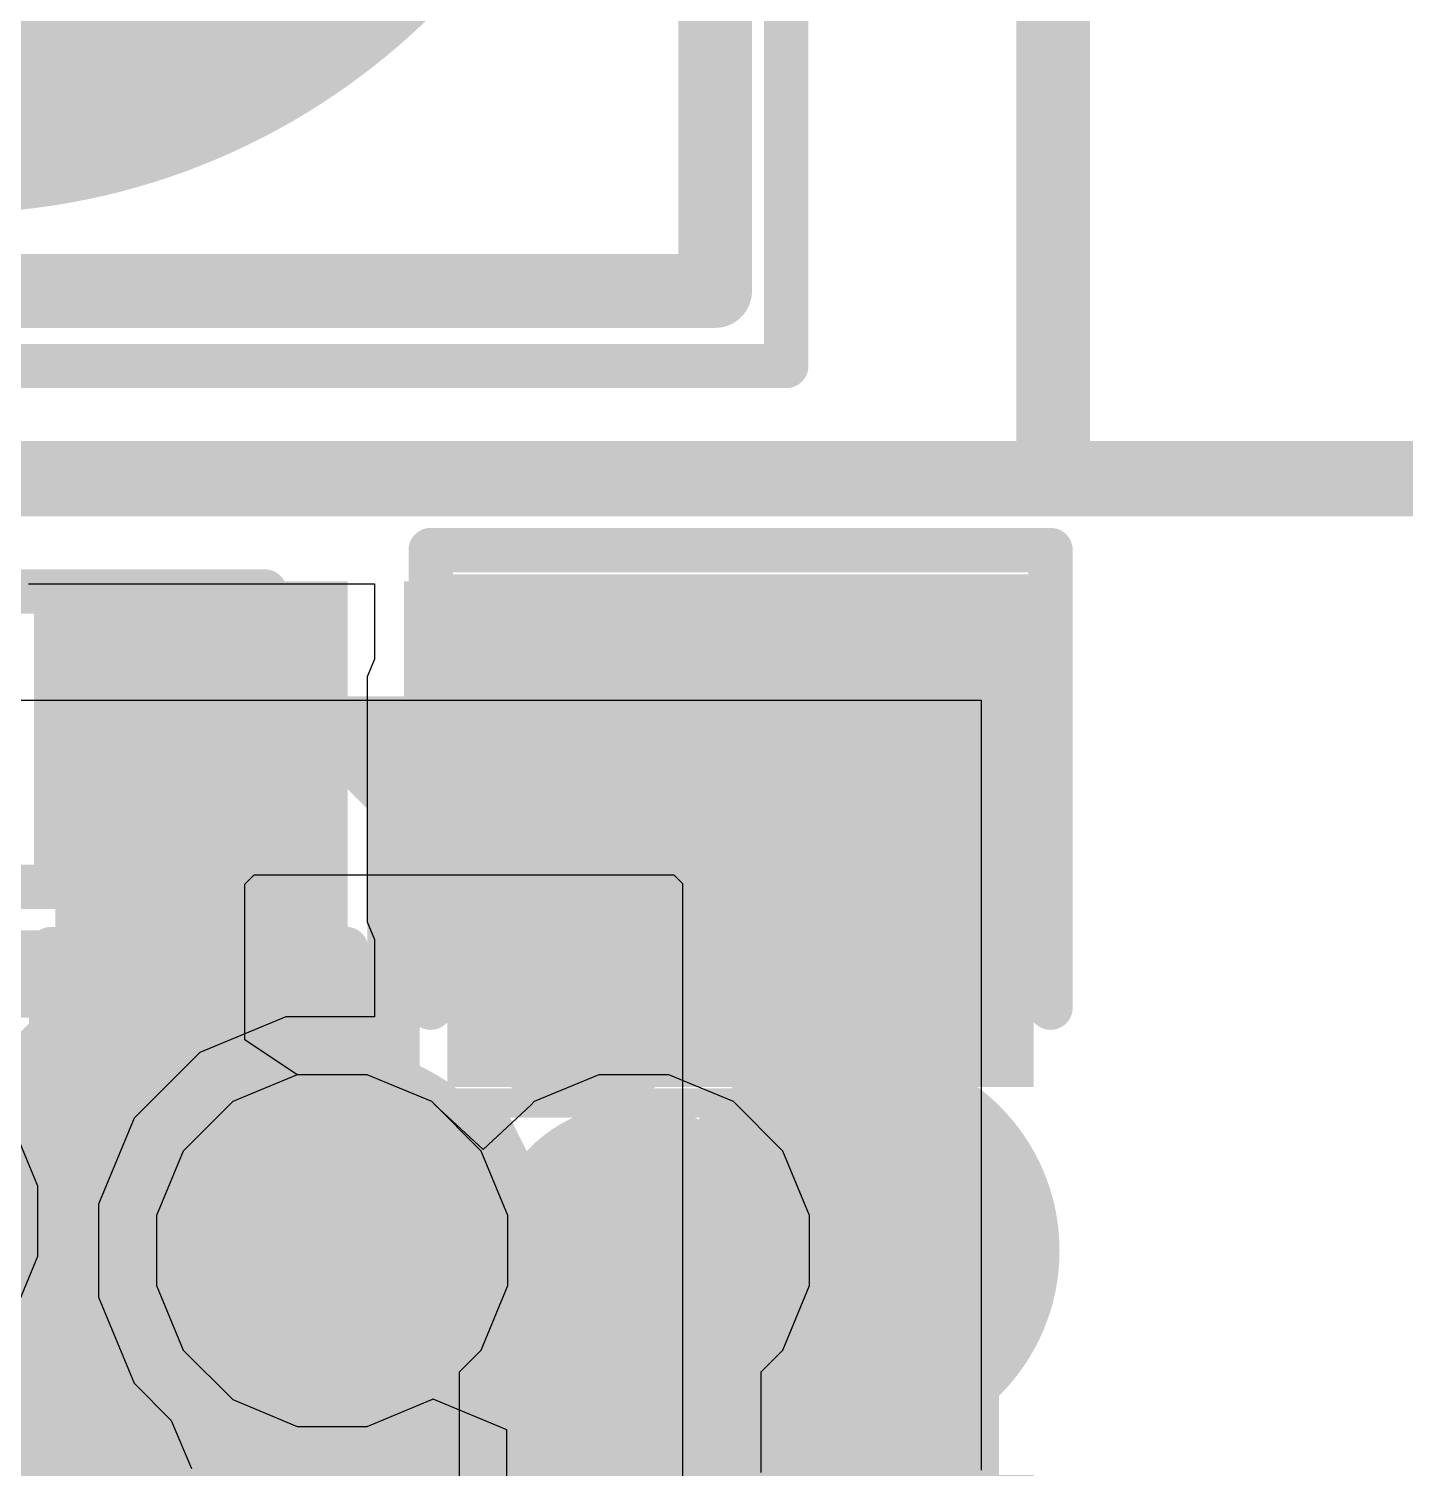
# Model space of a CAD drawing. Header units: inches. Extents: x -35 to 304, y -8 to 63.
# Drawn here: x 10.634 to 13.003, y 7.271 to 9.748 of the extents above; entities that cross this region are included whole.
import ezdxf

# ---------------------------------------------------------------- set-up
doc = ezdxf.new("R2010")
doc.units = ezdxf.units.IN
for name, color, linetype in [('Board Outline', 216, 'Continuous'), ('Bottom Layer', 5, 'Continuous'), ('Bottom Overlay', 54, 'Continuous'), ('Bottom Paste', 16, 'Continuous'), ('Bottom Solder', 6, 'Continuous'), ('Dimensions', 6, 'Continuous'), ('Drill Drawing', 1, 'Continuous'), ('Layer 2', 16, 'Continuous'), ('Layer 3', 76, 'Continuous'), ('Pad Holes', 156, 'Continuous'), ('Top Layer', 1, 'Continuous'), ('Top Overlay', 2, 'Continuous'), ('Top Paste', 8, 'Continuous'), ('Top Solder', 216, 'Continuous'), ('Via Holes', 16, 'Continuous')]:
    doc.layers.add(name, color=color, linetype=linetype)

# ---------------------------------------------------------------- blocks, each defined once
blk = doc.blocks.new('TC2030_IDC__5')
at = {"layer": 'Pad Holes'}
h = blk.add_hatch(color=7, dxfattribs=at)
edge = h.paths.add_edge_path()
edge.add_arc((-2.54, -2.54), 1.1875, 0, 360)
at = {"layer": 'Top Overlay'}
for points in [[(-3.8608, 3.8608, 0.127, 0.127, 0), (-3.8608, -3.8608, 0.127, 0.127, 0)], [(-3.8608, -3.8608, 0.127, 0.127, 0), (3.2004, -3.8608, 0.127, 0.127, 0)]]:
    blk.add_lwpolyline(points, format="xyseb", dxfattribs=at)
blk.add_lwpolyline([(-3.89255, -3.8608, 0.0635, 0.0635, 1), (-3.82905, -3.8608, 0.0635, 0.0635, 1)], format="xyseb", close=True, dxfattribs=at)
blk.add_lwpolyline([(-3.89255, -3.8608, 0.0635, 0.0635, 1), (-3.82905, -3.8608, 0.0635, 0.0635, 1)], format="xyseb", close=True, dxfattribs=at)
blk = doc.blocks.new('R___0201_B_6')
at = {"layer": 'Bottom Layer'}
for points in [[(-0.41, 0.185), (-0.14, 0.185), (-0.14, -0.185), (-0.41, -0.185)], [(0.14, 0.185), (0.41, 0.185), (0.41, -0.185), (0.14, -0.185)]]:
    blk.add_hatch(color=5, dxfattribs=at).paths.add_polyline_path(points)
at = {"layer": 'Bottom Paste'}
for points in [[(-0.41, 0.185), (-0.14, 0.185), (-0.14, -0.185), (-0.41, -0.185)], [(0.14, 0.185), (0.41, 0.185), (0.41, -0.185), (0.14, -0.185)]]:
    blk.add_hatch(color=16, dxfattribs=at).paths.add_polyline_path(points)
at = {"layer": 'Bottom Solder'}
for points in [[(-0.465, 0.24), (-0.085, 0.24), (-0.085, -0.24), (-0.465, -0.24)], [(0.085, 0.24), (0.465, 0.24), (0.465, -0.24), (0.085, -0.24)]]:
    blk.add_hatch(color=6, dxfattribs=at).paths.add_polyline_path(points)
at = {"layer": 'Bottom Overlay'}
for points in [[(-0.4826, -0.254, 0.0762, 0.0762, 0), (-0.4826, 0.254, 0.0762, 0.0762, 0)], [(0.4826, 0.254, 0.0762, 0.0762, 0), (-0.4826, 0.254, 0.0762, 0.0762, 0)], [(0.4826, -0.254, 0.0762, 0.0762, 0), (0.4826, 0.254, 0.0762, 0.0762, 0)], [(0.4826, -0.254, 0.0762, 0.0762, 0), (-0.4826, -0.254, 0.0762, 0.0762, 0)]]:
    blk.add_lwpolyline(points, format="xyseb", dxfattribs=at)
for points in [[(-0.5016, 0.254, 0.0381, 0.0381, 1), (-0.4636, 0.254, 0.0381, 0.0381, 1)], [(-0.5016, 0.254, 0.0381, 0.0381, 1), (-0.4636, 0.254, 0.0381, 0.0381, 1)], [(0.4636, 0.254, 0.0381, 0.0381, 1), (0.5016, 0.254, 0.0381, 0.0381, 1)], [(0.4636, 0.254, 0.0381, 0.0381, 1), (0.5016, 0.254, 0.0381, 0.0381, 1)], [(-0.5016, -0.254, 0.0381, 0.0381, 1), (-0.4636, -0.254, 0.0381, 0.0381, 1)], [(-0.5016, -0.254, 0.0381, 0.0381, 1), (-0.4636, -0.254, 0.0381, 0.0381, 1)], [(0.4636, -0.254, 0.0381, 0.0381, 1), (0.5016, -0.254, 0.0381, 0.0381, 1)], [(0.4636, -0.254, 0.0381, 0.0381, 1), (0.5016, -0.254, 0.0381, 0.0381, 1)]]:
    blk.add_lwpolyline(points, format="xyseb", close=True, dxfattribs=at)
blk = doc.blocks.new('F980J107MMAAXE_B_8')
at = {"layer": 'Bottom Layer'}
for points in [[(-0.3556, -0.4445), (-0.3556, 0.4445), (0.3556, 0.4445), (0.3556, -0.4445)], [(1.143, -0.4445), (1.143, 0.4445), (1.905, 0.4445), (1.905, -0.4445)]]:
    blk.add_hatch(color=5, dxfattribs=at).paths.add_polyline_path(points)
at = {"layer": 'Bottom Paste'}
for points in [[(-0.3556, -0.4445), (-0.3556, 0.4445), (0.3556, 0.4445), (0.3556, -0.4445)], [(1.143, -0.4445), (1.143, 0.4445), (1.905, 0.4445), (1.905, -0.4445)]]:
    blk.add_hatch(color=16, dxfattribs=at).paths.add_polyline_path(points)
at = {"layer": 'Bottom Solder'}
for points in [[(-0.4156, -0.5045), (-0.4156, 0.5045), (0.4156, 0.5045), (0.4156, -0.5045)], [(1.083, -0.5045), (1.083, 0.5045), (1.965, 0.5045), (1.965, -0.5045)]]:
    blk.add_hatch(color=6, dxfattribs=at).paths.add_polyline_path(points)
at = {"layer": 'Bottom Overlay'}
for points in [[(-0.4826, 0.5334, 0.0762, 0.0762, 0), (0.3048, 0.5334, 0.0762, 0.0762, 0)], [(-0.4826, 0.5334, 0.0762, 0.0762, 0), (-0.4826, -0.5334, 0.0762, 0.0762, 0)], [(1.2192, 0.5334, 0.0762, 0.0762, 0), (2.0066, 0.5334, 0.0762, 0.0762, 0)], [(2.0066, 0.5334, 0.0762, 0.0762, 0), (2.0066, -0.5334, 0.0762, 0.0762, 0)], [(-0.4826, -0.5334, 0.0762, 0.0762, 0), (0.3048, -0.5334, 0.0762, 0.0762, 0)], [(1.2192, -0.5334, 0.0762, 0.0762, 0), (2.0066, -0.5334, 0.0762, 0.0762, 0)]]:
    blk.add_lwpolyline(points, format="xyseb", dxfattribs=at)
for points in [[(-0.5016, 0.5334, 0.0381, 0.0381, 1), (-0.4636, 0.5334, 0.0381, 0.0381, 1)], [(-0.5016, 0.5334, 0.0381, 0.0381, 1), (-0.4636, 0.5334, 0.0381, 0.0381, 1)], [(0.2857, 0.5334, 0.0381, 0.0381, 1), (0.3239, 0.5334, 0.0381, 0.0381, 1)], [(1.2002, 0.5334, 0.0381, 0.0381, 1), (1.2383, 0.5334, 0.0381, 0.0381, 1)], [(1.9875, 0.5334, 0.0381, 0.0381, 1), (2.0257, 0.5334, 0.0381, 0.0381, 1)], [(1.9875, 0.5334, 0.0381, 0.0381, 1), (2.0257, 0.5334, 0.0381, 0.0381, 1)], [(-0.5016, -0.5334, 0.0381, 0.0381, 1), (-0.4636, -0.5334, 0.0381, 0.0381, 1)], [(-0.5016, -0.5334, 0.0381, 0.0381, 1), (-0.4636, -0.5334, 0.0381, 0.0381, 1)], [(0.2857, -0.5334, 0.0381, 0.0381, 1), (0.3239, -0.5334, 0.0381, 0.0381, 1)], [(1.2002, -0.5334, 0.0381, 0.0381, 1), (1.2383, -0.5334, 0.0381, 0.0381, 1)], [(1.9875, -0.5334, 0.0381, 0.0381, 1), (2.0257, -0.5334, 0.0381, 0.0381, 1)], [(1.9875, -0.5334, 0.0381, 0.0381, 1), (2.0257, -0.5334, 0.0381, 0.0381, 1)]]:
    blk.add_lwpolyline(points, format="xyseb", close=True, dxfattribs=at)
blk = doc.blocks.new('EYSHSNZWZ_12')
at = {"layer": 'Top Layer'}
for points in [[(-0.825, 1.425), (-0.525, 1.425), (-0.525, 0.875), (-0.825, 0.875)], [(-0.225, 1.425), (0.075, 1.425), (0.075, 0.875), (-0.225, 0.875)], [(0.375, 1.425), (0.675, 1.425), (0.675, 0.875), (0.375, 0.875)]]:
    blk.add_hatch(color=1, dxfattribs=at).paths.add_polyline_path(points)
h = blk.add_hatch(color=1, dxfattribs=at)
edge = h.paths.add_edge_path()
edge.add_arc((-0.45, 0.375), 0.25, 0, 360)
h = blk.add_hatch(color=1, dxfattribs=at)
edge = h.paths.add_edge_path()
edge.add_arc((0.45, 0.375), 0.25, 0, 360)
at = {"layer": 'Top Paste'}
for points in [[(-0.825, 1.425), (-0.525, 1.425), (-0.525, 0.875), (-0.825, 0.875)], [(-0.225, 1.425), (0.075, 1.425), (0.075, 0.875), (-0.225, 0.875)], [(0.375, 1.425), (0.675, 1.425), (0.675, 0.875), (0.375, 0.875)], [(-0.8252, 0.93), (-0.5252, 0.93), (-0.5252, 1.37), (-0.8252, 1.37)], [(-0.225, 0.93), (0.075, 0.93), (0.075, 1.37), (-0.225, 1.37)], [(0.375, 0.9302), (0.675, 0.9302), (0.675, 1.3702), (0.375, 1.3702)]]:
    blk.add_hatch(color=8, dxfattribs=at).paths.add_polyline_path(points)
h = blk.add_hatch(color=8, dxfattribs=at)
edge = h.paths.add_edge_path()
edge.add_arc((-0.45, 0.375), 0.25, 0, 360)
h = blk.add_hatch(color=8, dxfattribs=at)
edge = h.paths.add_edge_path()
edge.add_arc((0.45, 0.375), 0.25, 0, 360)
at = {"layer": 'Top Solder'}
for points in [[(-0.9266, 1.5266), (-0.4234, 1.5266), (-0.4234, 0.7734), (-0.9266, 0.7734)], [(-0.3266, 1.5266), (0.1766, 1.5266), (0.1766, 0.7734), (-0.3266, 0.7734)], [(0.2734, 1.5266), (0.7766, 1.5266), (0.7766, 0.7734), (0.2734, 0.7734)]]:
    blk.add_hatch(color=216, dxfattribs=at).paths.add_polyline_path(points)
h = blk.add_hatch(color=216, dxfattribs=at)
edge = h.paths.add_edge_path()
edge.add_arc((-0.45, 0.375), 0.3516, 0, 360)
h = blk.add_hatch(color=216, dxfattribs=at)
edge = h.paths.add_edge_path()
edge.add_arc((0.45, 0.375), 0.3516, 0, 360)
at = {"layer": 'Top Overlay'}
blk.add_lwpolyline([(-4.318, 1.6764, 0.0762, 0.0762, 0), (4.318, 1.6764, 0.0762, 0.0762, 0)], format="xyseb", dxfattribs=at)
at = {"layer": 'Top Paste'}
for points in [[(-0.35, 0.375, 0.2, 0.2, 1), (-0.55, 0.375, 0.2, 0.2, 1)], [(0.55, 0.375, 0.2, 0.2, 1), (0.35, 0.375, 0.2, 0.2, 1)], [(-0.6, 0.375, 0.1, 0.1, 1), (-0.5, 0.375, 0.1, 0.1, 1)], [(-0.4, 0.375, 0.1, 0.1, 1), (-0.3, 0.375, 0.1, 0.1, 1)], [(0.3, 0.375, 0.1, 0.1, 1), (0.4, 0.375, 0.1, 0.1, 1)], [(0.5, 0.375, 0.1, 0.1, 1), (0.6, 0.375, 0.1, 0.1, 1)]]:
    blk.add_lwpolyline(points, format="xyseb", close=True, dxfattribs=at)
blk = doc.blocks.new('R___0201_B_21')
at = {"layer": 'Bottom Layer'}
for points in [[(-0.41, 0.185), (-0.14, 0.185), (-0.14, -0.185), (-0.41, -0.185)], [(0.14, 0.185), (0.41, 0.185), (0.41, -0.185), (0.14, -0.185)]]:
    blk.add_hatch(color=5, dxfattribs=at).paths.add_polyline_path(points)
at = {"layer": 'Bottom Paste'}
for points in [[(-0.41, 0.185), (-0.14, 0.185), (-0.14, -0.185), (-0.41, -0.185)], [(0.14, 0.185), (0.41, 0.185), (0.41, -0.185), (0.14, -0.185)]]:
    blk.add_hatch(color=16, dxfattribs=at).paths.add_polyline_path(points)
at = {"layer": 'Bottom Solder'}
for points in [[(-0.465, 0.24), (-0.085, 0.24), (-0.085, -0.24), (-0.465, -0.24)], [(0.085, 0.24), (0.465, 0.24), (0.465, -0.24), (0.085, -0.24)]]:
    blk.add_hatch(color=6, dxfattribs=at).paths.add_polyline_path(points)
at = {"layer": 'Bottom Overlay'}
for points in [[(-0.4826, -0.254, 0.0762, 0.0762, 0), (-0.4826, 0.254, 0.0762, 0.0762, 0)], [(-0.4826, 0.254, 0.0762, 0.0762, 0), (0.4826, 0.254, 0.0762, 0.0762, 0)], [(0.4826, -0.254, 0.0762, 0.0762, 0), (0.4826, 0.254, 0.0762, 0.0762, 0)], [(-0.4826, -0.254, 0.0762, 0.0762, 0), (0.4826, -0.254, 0.0762, 0.0762, 0)]]:
    blk.add_lwpolyline(points, format="xyseb", dxfattribs=at)
for points in [[(-0.5016, 0.254, 0.0381, 0.0381, 1), (-0.4636, 0.254, 0.0381, 0.0381, 1)], [(-0.5016, 0.254, 0.0381, 0.0381, 1), (-0.4636, 0.254, 0.0381, 0.0381, 1)], [(0.4636, 0.254, 0.0381, 0.0381, 1), (0.5016, 0.254, 0.0381, 0.0381, 1)], [(0.4636, 0.254, 0.0381, 0.0381, 1), (0.5016, 0.254, 0.0381, 0.0381, 1)], [(-0.5016, -0.254, 0.0381, 0.0381, 1), (-0.4636, -0.254, 0.0381, 0.0381, 1)], [(-0.5016, -0.254, 0.0381, 0.0381, 1), (-0.4636, -0.254, 0.0381, 0.0381, 1)], [(0.4636, -0.254, 0.0381, 0.0381, 1), (0.5016, -0.254, 0.0381, 0.0381, 1)], [(0.4636, -0.254, 0.0381, 0.0381, 1), (0.5016, -0.254, 0.0381, 0.0381, 1)]]:
    blk.add_lwpolyline(points, format="xyseb", close=True, dxfattribs=at)

msp = doc.modelspace()

# ---------------------------------------------------------------- hatches: boundary and pattern name
at = {"layer": 'Bottom Layer'}
h = msp.add_hatch(color=5, dxfattribs=at)
edge = h.paths.add_edge_path()
edge.add_arc((11.5879, 8.1454), 0.15, 0, 360)
for points in [[(10.7412, 7.0799), (12.3034, 7.0799), (12.3034, 7.5825), (10.7412, 7.5825)], [(10.7412, 7.2718), (11.2533, 7.2718), (11.2533, 7.5548), (10.7412, 7.5548)]]:
    msp.add_hatch(color=5, dxfattribs=at).paths.add_polyline_path(points)
at = {"layer": 'Bottom Solder'}
h = msp.add_hatch(color=6, dxfattribs=at)
edge = h.paths.add_edge_path()
edge.add_arc((11.5879, 8.1454), 0.2516, 0, 360)
at = {"layer": 'Layer 2'}
h = msp.add_hatch(color=16, dxfattribs=at)
edge = h.paths.add_edge_path()
edge.add_arc((11.1561, 7.6454), 0.15, 0, 360)
h = msp.add_hatch(color=16, dxfattribs=at)
edge = h.paths.add_edge_path()
edge.add_arc((11.6751, 7.6454), 0.15, 0, 360)
at = {"layer": 'Layer 3'}
h = msp.add_hatch(color=76, dxfattribs=at)
edge = h.paths.add_edge_path()
edge.add_arc((11.5879, 8.1454), 0.15, 0, 360)
h = msp.add_hatch(color=76, dxfattribs=at)
edge = h.paths.add_edge_path()
edge.add_arc((11.1561, 7.6454), 0.15, 0, 360)
at = {"layer": 'Top Layer'}
for points in [[(10.7811, 8.0316), (11.1477, 8.0316), (11.1477, 8.6954), (10.7811, 8.6954)], [(10.7811, 8.1454), (11.1477, 8.1454), (11.1477, 8.6954), (10.7811, 8.6954)], [(11.3811, 8.2111), (12.2811, 8.2111), (12.2811, 8.6326), (11.3811, 8.6326)]]:
    msp.add_hatch(color=1, dxfattribs=at).paths.add_polyline_path(points)
h = msp.add_hatch(color=1, dxfattribs=at)
edge = h.paths.add_edge_path()
edge.add_arc((11.1561, 7.6454), 0.15, 0, 360)
h = msp.add_hatch(color=1, dxfattribs=at)
edge = h.paths.add_edge_path()
edge.add_arc((11.6751, 7.6454), 0.15, 0, 360)
at = {"layer": 'Top Solder'}
h = msp.add_hatch(color=216, dxfattribs=at)
edge = h.paths.add_edge_path()
edge.add_arc((11.1561, 7.6454), 0.2516, 0, 360)
h = msp.add_hatch(color=216, dxfattribs=at)
edge = h.paths.add_edge_path()
edge.add_arc((11.6751, 7.6454), 0.2516, 0, 360)
at = {"layer": 'Via Holes'}
h = msp.add_hatch(color=7, dxfattribs=at)
edge = h.paths.add_edge_path()
edge.add_arc((11.5879, 8.1454), 0.075, 0, 360)
h = msp.add_hatch(color=7, dxfattribs=at)
edge = h.paths.add_edge_path()
edge.add_arc((11.1561, 7.6454), 0.075, 0, 360)
h = msp.add_hatch(color=7, dxfattribs=at)
edge = h.paths.add_edge_path()
edge.add_arc((11.6751, 7.6454), 0.075, 0, 360)

# ---------------------------------------------------------------- linework, layer by layer
at = {"layer": 'Board Outline'}
for points in [[(11.9375, 9.1674, 0.0762, 0.0762, 0), (11.9375, 16.4835, 0.0762, 0.0762, 0)], [(10.1627, 9.1674, 0.0762, 0.0762, 0), (11.9375, 9.1674, 0.0762, 0.0762, 0)], [(10.1627, 9, 0.0762, 0.0762, 0), (11.4981, 9, 0.0762, 0.0762, 0)], [(11.4981, 9, 0.0762, 0.0762, 0), (15.9969, 9, 0.0762, 0.0762, 0)]]:
    msp.add_lwpolyline(points, format="xyseb", dxfattribs=at)
for points in [[(11.9184, 9.1674, 0.0381, 0.0381, 1), (11.9565, 9.1674, 0.0381, 0.0381, 1)], [(11.9184, 9.1674, 0.0381, 0.0381, 1), (11.9565, 9.1674, 0.0381, 0.0381, 1)], [(11.4791, 9, 0.0381, 0.0381, 1), (11.5172, 9, 0.0381, 0.0381, 1)], [(11.4791, 9, 0.0381, 0.0381, 1), (11.5172, 9, 0.0381, 0.0381, 1)]]:
    msp.add_lwpolyline(points, format="xyseb", close=True, dxfattribs=at)
at = {"layer": 'Bottom Layer'}
for points in [[(10.8326, 8.5254, 0.09, 0.09, 0), (10.8342, 8.5238, 0.09, 0.09, 0)], [(10.8342, 8.5238, 0.09, 0.09, 0), (11.162, 8.5238, 0.09, 0.09, 0)], [(11.162, 8.5238, 0.09, 0.09, 0), (11.2616, 8.4243, 0.09, 0.09, 0)], [(11.2616, 7.5631, 0.09, 0.09, 0), (11.2616, 8.4243, 0.09, 0.09, 0)], [(10.2917, 8.1213, 0.15, 0.15, 0), (10.7284, 8.1213, 0.15, 0.15, 0)], [(10.7284, 8.1213, 0.15, 0.15, 0), (10.8162, 8.0335, 0.15, 0.15, 0)], [(10.8162, 8.0168, 0.15, 0.15, 0), (10.8162, 8.0335, 0.15, 0.15, 0)], [(10.8162, 8.0168, 0.15, 0.15, 0), (10.8762, 7.9568, 0.15, 0.15, 0)], [(10.8762, 7.9568, 0.15, 0.15, 0), (10.9262, 7.9568, 0.15, 0.15, 0)], [(11.1112, 7.4127, 0.09, 0.09, 0), (11.2616, 7.5631, 0.09, 0.09, 0)], [(11.1112, 7.4068, 0.09, 0.09, 0), (11.1112, 7.4127, 0.09, 0.09, 0)]]:
    msp.add_lwpolyline(points, format="xyseb", dxfattribs=at)
for points in [[(10.8101, 8.5254, 0.045, 0.045, 1), (10.8551, 8.5254, 0.045, 0.045, 1)], [(10.8117, 8.5238, 0.045, 0.045, 1), (10.8567, 8.5238, 0.045, 0.045, 1)], [(10.8117, 8.5238, 0.045, 0.045, 1), (10.8567, 8.5238, 0.045, 0.045, 1)], [(11.1395, 8.5238, 0.045, 0.045, 1), (11.1845, 8.5238, 0.045, 0.045, 1)], [(11.1395, 8.5238, 0.045, 0.045, 1), (11.1845, 8.5238, 0.045, 0.045, 1)], [(11.2391, 8.4243, 0.045, 0.045, 1), (11.2841, 8.4243, 0.045, 0.045, 1)], [(11.2391, 8.4243, 0.045, 0.045, 1), (11.2841, 8.4243, 0.045, 0.045, 1)], [(10.6908, 8.1213, 0.075, 0.075, 1), (10.7659, 8.1213, 0.075, 0.075, 1)], [(10.6908, 8.1213, 0.075, 0.075, 1), (10.7659, 8.1213, 0.075, 0.075, 1)], [(10.7787, 8.0335, 0.075, 0.075, 1), (10.8537, 8.0335, 0.075, 0.075, 1)], [(10.7787, 8.0335, 0.075, 0.075, 1), (10.8537, 8.0335, 0.075, 0.075, 1)], [(10.7787, 8.0168, 0.075, 0.075, 1), (10.8537, 8.0168, 0.075, 0.075, 1)], [(10.7787, 8.0168, 0.075, 0.075, 1), (10.8537, 8.0168, 0.075, 0.075, 1)], [(10.8387, 7.9568, 0.075, 0.075, 1), (10.9137, 7.9568, 0.075, 0.075, 1)], [(10.8387, 7.9568, 0.075, 0.075, 1), (10.9137, 7.9568, 0.075, 0.075, 1)], [(10.8887, 7.9568, 0.075, 0.075, 1), (10.9637, 7.9568, 0.075, 0.075, 1)], [(11.2391, 7.5631, 0.045, 0.045, 1), (11.2841, 7.5631, 0.045, 0.045, 1)], [(11.2391, 7.5631, 0.045, 0.045, 1), (11.2841, 7.5631, 0.045, 0.045, 1)], [(11.0887, 7.4127, 0.045, 0.045, 1), (11.1337, 7.4127, 0.045, 0.045, 1)], [(11.0887, 7.4127, 0.045, 0.045, 1), (11.1337, 7.4127, 0.045, 0.045, 1)], [(11.0887, 7.4068, 0.045, 0.045, 1), (11.1337, 7.4068, 0.045, 0.045, 1)]]:
    msp.add_lwpolyline(points, format="xyseb", close=True, dxfattribs=at)
at = {"layer": 'Dimensions'}
msp.add_lwpolyline([(12.3969, 9, 0.127, 0.127, 0), (12.3969, 10.5918, 0.127, 0.127, 0)], format="xyseb", dxfattribs=at)
msp.add_lwpolyline([(12.3651, 9, 0.0635, 0.0635, 1), (12.4286, 9, 0.0635, 0.0635, 1)], format="xyseb", close=True, dxfattribs=at)
at = {"layer": 'Drill Drawing'}
for points in [[(11.3339, 8.3994, 0.0508, 0.0508, 0), (11.8419, 8.3994, 0.0508, 0.0508, 0)], [(11.3339, 8.3994, 0.0508, 0.0508, 0), (11.5879, 7.8914, 0.0508, 0.0508, 0)], [(11.5879, 7.8914, 0.0508, 0.0508, 0), (11.8419, 8.3994, 0.0508, 0.0508, 0)], [(10.9021, 7.8994, 0.0508, 0.0508, 0), (11.4101, 7.8994, 0.0508, 0.0508, 0)], [(10.9021, 7.8994, 0.0508, 0.0508, 0), (11.1561, 7.3914, 0.0508, 0.0508, 0)], [(11.1561, 7.3914, 0.0508, 0.0508, 0), (11.4101, 7.8994, 0.0508, 0.0508, 0)], [(11.4211, 7.8994, 0.0508, 0.0508, 0), (11.9291, 7.8994, 0.0508, 0.0508, 0)], [(11.4211, 7.8994, 0.0508, 0.0508, 0), (11.6751, 7.3914, 0.0508, 0.0508, 0)], [(11.6751, 7.3914, 0.0508, 0.0508, 0), (11.9291, 7.8994, 0.0508, 0.0508, 0)]]:
    msp.add_lwpolyline(points, format="xyseb", dxfattribs=at)
for points in [[(11.3212, 8.3994, 0.0254, 0.0254, 1), (11.3466, 8.3994, 0.0254, 0.0254, 1)], [(11.3212, 8.3994, 0.0254, 0.0254, 1), (11.3466, 8.3994, 0.0254, 0.0254, 1)], [(11.8292, 8.3994, 0.0254, 0.0254, 1), (11.8546, 8.3994, 0.0254, 0.0254, 1)], [(11.8292, 8.3994, 0.0254, 0.0254, 1), (11.8546, 8.3994, 0.0254, 0.0254, 1)], [(10.8894, 7.8994, 0.0254, 0.0254, 1), (10.9148, 7.8994, 0.0254, 0.0254, 1)], [(10.8894, 7.8994, 0.0254, 0.0254, 1), (10.9148, 7.8994, 0.0254, 0.0254, 1)], [(11.3974, 7.8994, 0.0254, 0.0254, 1), (11.4228, 7.8994, 0.0254, 0.0254, 1)], [(11.3974, 7.8994, 0.0254, 0.0254, 1), (11.4228, 7.8994, 0.0254, 0.0254, 1)], [(11.4084, 7.8994, 0.0254, 0.0254, 1), (11.4338, 7.8994, 0.0254, 0.0254, 1)], [(11.4084, 7.8994, 0.0254, 0.0254, 1), (11.4338, 7.8994, 0.0254, 0.0254, 1)], [(11.9164, 7.8994, 0.0254, 0.0254, 1), (11.9418, 7.8994, 0.0254, 0.0254, 1)], [(11.9164, 7.8994, 0.0254, 0.0254, 1), (11.9418, 7.8994, 0.0254, 0.0254, 1)], [(11.5752, 7.8914, 0.0254, 0.0254, 1), (11.6006, 7.8914, 0.0254, 0.0254, 1)], [(11.5752, 7.8914, 0.0254, 0.0254, 1), (11.6006, 7.8914, 0.0254, 0.0254, 1)], [(11.1434, 7.3914, 0.0254, 0.0254, 1), (11.1688, 7.3914, 0.0254, 0.0254, 1)], [(11.1434, 7.3914, 0.0254, 0.0254, 1), (11.1688, 7.3914, 0.0254, 0.0254, 1)], [(11.6624, 7.3914, 0.0254, 0.0254, 1), (11.6878, 7.3914, 0.0254, 0.0254, 1)], [(11.6624, 7.3914, 0.0254, 0.0254, 1), (11.6878, 7.3914, 0.0254, 0.0254, 1)]]:
    msp.add_lwpolyline(points, format="xyseb", close=True, dxfattribs=at)
at = {"layer": 'Layer 2'}
for p, q in [((10.1627, 8.5922), (12.2727, 8.5922)), ((12.2727, 8.5922), (12.2727, 7.2679)), ((11.0959, 7.9478), (10.9848, 7.9018)), ((11.2162, 7.9478), (11.0959, 7.9478)), ((11.3274, 7.9018), (11.2162, 7.9478)), ((11.6149, 7.9478), (11.5038, 7.9018)), ((11.7352, 7.9478), (11.6149, 7.9478)), ((11.8464, 7.9018), (11.7352, 7.9478)), ((10.9848, 7.9018), (10.8997, 7.8167)), ((11.3326, 7.8965), (11.3274, 7.9018)), ((11.5038, 7.9018), (11.4985, 7.8965)), ((11.9314, 7.8167), (11.8464, 7.9018)), ((11.4156, 7.8196), (11.3326, 7.8965)), ((11.4985, 7.8965), (11.4156, 7.8196)), ((10.6493, 7.7563), (10.6032, 7.8675)), ((10.8997, 7.8167), (10.8537, 7.7056)), ((11.9775, 7.7056), (11.9314, 7.8167)), ((10.6493, 7.6361), (10.6493, 7.7563)), ((10.8537, 7.7056), (10.8537, 7.5853)), ((11.9775, 7.5853), (11.9775, 7.7056)), ((10.6032, 7.5249), (10.6493, 7.6361)), ((10.8537, 7.5853), (10.8997, 7.4741)), ((11.9314, 7.4741), (11.9775, 7.5853)), ((10.8997, 7.4741), (10.9848, 7.3891)), ((11.8942, 7.4369), (11.9314, 7.4741)), ((11.8942, 7.2637), (11.8942, 7.4369)), ((10.9848, 7.3891), (11.0959, 7.343)), ((11.2162, 7.343), (11.3274, 7.3891)), ((11.3274, 7.3891), (11.329, 7.3906)), ((11.329, 7.3906), (11.456, 7.338)), ((11.0959, 7.343), (11.2162, 7.343)), ((11.456, 7.338), (11.456, 7.204))]:
    msp.add_line(p, q, dxfattribs=at)
msp.add_lwpolyline([(11.6751, 6.8235, 0.125, 0.125, 0), (11.6751, 7.6454, 0.125, 0.125, 0)], format="xyseb", dxfattribs=at)
msp.add_lwpolyline([(11.6438, 7.6454, 0.0625, 0.0625, 1), (11.7063, 7.6454, 0.0625, 0.0625, 1)], format="xyseb", close=True, dxfattribs=at)
at = {"layer": 'Layer 3'}
for p, q in [((11.0057, 8.2762), (11.0215, 8.292)), ((11.0057, 8.0081), (11.0057, 8.2762)), ((11.0215, 8.292), (11.744, 8.292)), ((11.744, 8.292), (11.7588, 8.2771)), ((11.7588, 8.2771), (11.7588, 7.1871)), ((11.0959, 7.9478), (11.0057, 8.0081)), ((11.2162, 7.9478), (11.0959, 7.9478)), ((11.3274, 7.9018), (11.2162, 7.9478)), ((11.4124, 7.8167), (11.3274, 7.9018)), ((11.4585, 7.7056), (11.4124, 7.8167)), ((11.4585, 7.5853), (11.4585, 7.7056)), ((11.4124, 7.4741), (11.4585, 7.5853)), ((11.3752, 7.4369), (11.4124, 7.4741)), ((11.3752, 7.1769), (11.3752, 7.4369))]:
    msp.add_line(p, q, dxfattribs=at)
for points in [[(10.7739, 8.3722, 0.15, 0.15, 0), (10.9255, 8.5238, 0.15, 0.15, 0)], [(10.9255, 8.5238, 0.15, 0.15, 0), (11.84, 8.5238, 0.15, 0.15, 0)], [(11.84, 8.5238, 0.15, 0.15, 0), (11.9907, 8.3732, 0.15, 0.15, 0)], [(10.7739, 7.227, 0.15, 0.15, 0), (10.7739, 8.3722, 0.15, 0.15, 0)], [(11.9907, 7.1829, 0.15, 0.15, 0), (11.9907, 8.3732, 0.15, 0.15, 0)], [(11.1561, 7.1769, 0.125, 0.125, 0), (11.1561, 7.6454, 0.125, 0.125, 0)], [(10.3875, 6.8406, 0.15, 0.15, 0), (10.7739, 7.227, 0.15, 0.15, 0)]]:
    msp.add_lwpolyline(points, format="xyseb", dxfattribs=at)
for points in [[(10.888, 8.5238, 0.075, 0.075, 1), (10.963, 8.5238, 0.075, 0.075, 1)], [(10.888, 8.5238, 0.075, 0.075, 1), (10.963, 8.5238, 0.075, 0.075, 1)], [(11.8025, 8.5238, 0.075, 0.075, 1), (11.8775, 8.5238, 0.075, 0.075, 1)], [(11.8025, 8.5238, 0.075, 0.075, 1), (11.8775, 8.5238, 0.075, 0.075, 1)], [(10.7364, 8.3722, 0.075, 0.075, 1), (10.8114, 8.3722, 0.075, 0.075, 1)], [(10.7364, 8.3722, 0.075, 0.075, 1), (10.8114, 8.3722, 0.075, 0.075, 1)], [(11.9532, 8.3732, 0.075, 0.075, 1), (12.0282, 8.3732, 0.075, 0.075, 1)], [(11.9532, 8.3732, 0.075, 0.075, 1), (12.0282, 8.3732, 0.075, 0.075, 1)], [(11.1248, 7.6454, 0.0625, 0.0625, 1), (11.1873, 7.6454, 0.0625, 0.0625, 1)], [(10.7364, 7.227, 0.075, 0.075, 1), (10.8114, 7.227, 0.075, 0.075, 1)], [(10.7364, 7.227, 0.075, 0.075, 1), (10.8114, 7.227, 0.075, 0.075, 1)]]:
    msp.add_lwpolyline(points, format="xyseb", close=True, dxfattribs=at)
at = {"layer": 'Top Layer'}
for p, q in [((10.6335, 8.7928), (11.2287, 8.7928)), ((11.2287, 8.7928), (11.2287, 8.6629)), ((11.2287, 8.6629), (11.2161, 8.6326)), ((11.2161, 8.6326), (11.2161, 8.2111)), ((11.2161, 8.2111), (11.2287, 8.1808)), ((11.2287, 8.1808), (11.2287, 8.0478)), ((11.076, 8.0478), (10.9281, 7.9865)), ((11.2287, 8.0478), (11.076, 8.0478)), ((10.9281, 7.9865), (10.8149, 7.8734)), ((10.8149, 7.8734), (10.7537, 7.7255)), ((10.7537, 7.7255), (10.7537, 7.5654)), ((10.7537, 7.5654), (10.8149, 7.4175)), ((10.8149, 7.4175), (10.879, 7.3534)), ((10.879, 7.3534), (10.9139, 7.2704))]:
    msp.add_line(p, q, dxfattribs=at)
for points in [[(10.8827, 8.372, 0.2032, 0.2032, 0), (10.9311, 8.4204, 0.2032, 0.2032, 0)], [(10.8827, 8.1332, 0.2032, 0.2032, 0), (10.8827, 8.372, 0.2032, 0.2032, 0)], [(10.9644, 8.2271, 0.2032, 0.2032, 0), (10.9644, 8.3635, 0.2032, 0.2032, 0)], [(10.9644, 8.2271, 0.2032, 0.2032, 0), (11.0461, 8.1454, 0.2032, 0.2032, 0)], [(10.6564, 7.9148, 0.2032, 0.2032, 0), (10.8748, 8.1332, 0.2032, 0.2032, 0)], [(10.8748, 8.1332, 0.2032, 0.2032, 0), (10.8827, 8.1332, 0.2032, 0.2032, 0)], [(10.6564, 7.3843, 0.2032, 0.2032, 0), (10.6564, 7.9148, 0.2032, 0.2032, 0)], [(11.6751, 7.6454, 0.254, 0.254, 0), (12.0561, 7.6454, 0.254, 0.254, 0)], [(10.5019, 7.2298, 0.2032, 0.2032, 0), (10.6564, 7.3843, 0.2032, 0.2032, 0)]]:
    msp.add_lwpolyline(points, format="xyseb", dxfattribs=at)
for points in [[(10.8803, 8.4204, 0.1016, 0.1016, 1), (10.9819, 8.4204, 0.1016, 0.1016, 1)], [(10.8319, 8.372, 0.1016, 0.1016, 1), (10.9335, 8.372, 0.1016, 0.1016, 1)], [(10.8319, 8.372, 0.1016, 0.1016, 1), (10.9335, 8.372, 0.1016, 0.1016, 1)], [(10.9136, 8.3635, 0.1016, 0.1016, 1), (11.0152, 8.3635, 0.1016, 0.1016, 1)], [(10.9136, 8.2271, 0.1016, 0.1016, 1), (11.0152, 8.2271, 0.1016, 0.1016, 1)], [(10.9136, 8.2271, 0.1016, 0.1016, 1), (11.0152, 8.2271, 0.1016, 0.1016, 1)], [(10.9953, 8.1454, 0.1016, 0.1016, 1), (11.0969, 8.1454, 0.1016, 0.1016, 1)], [(10.824, 8.1332, 0.1016, 0.1016, 1), (10.9256, 8.1332, 0.1016, 0.1016, 1)], [(10.824, 8.1332, 0.1016, 0.1016, 1), (10.9256, 8.1332, 0.1016, 0.1016, 1)], [(10.8319, 8.1332, 0.1016, 0.1016, 1), (10.9335, 8.1332, 0.1016, 0.1016, 1)], [(10.8319, 8.1332, 0.1016, 0.1016, 1), (10.9335, 8.1332, 0.1016, 0.1016, 1)], [(10.6056, 7.9148, 0.1016, 0.1016, 1), (10.7072, 7.9148, 0.1016, 0.1016, 1)], [(10.6056, 7.9148, 0.1016, 0.1016, 1), (10.7072, 7.9148, 0.1016, 0.1016, 1)], [(11.6116, 7.6454, 0.127, 0.127, 1), (11.7386, 7.6454, 0.127, 0.127, 1)], [(11.9926, 7.6454, 0.127, 0.127, 1), (12.1196, 7.6454, 0.127, 0.127, 1)], [(10.6056, 7.3843, 0.1016, 0.1016, 1), (10.7072, 7.3843, 0.1016, 0.1016, 1)], [(10.6056, 7.3843, 0.1016, 0.1016, 1), (10.7072, 7.3843, 0.1016, 0.1016, 1)]]:
    msp.add_lwpolyline(points, format="xyseb", close=True, dxfattribs=at)

# ---------------------------------------------------------------- block references
for name, p, rotation in [('TC2030_IDC__5', (7.9542, 13.1572), 90), ('F980J107MMAAXE_B_8', (11.8589, 6.8441), 90), ('R___0201_B_6', (10.9262, 7.6818), 270)]:
    msp.add_blockref(name, p, dxfattribs=dict(rotation=rotation))
for name, p in [('EYSHSNZWZ_12', (11.6061, 7.2704)), ('R___0201_B_21', (10.5576, 8.5254))]:
    msp.add_blockref(name, p)

doc.saveas('drawing.dxf')
